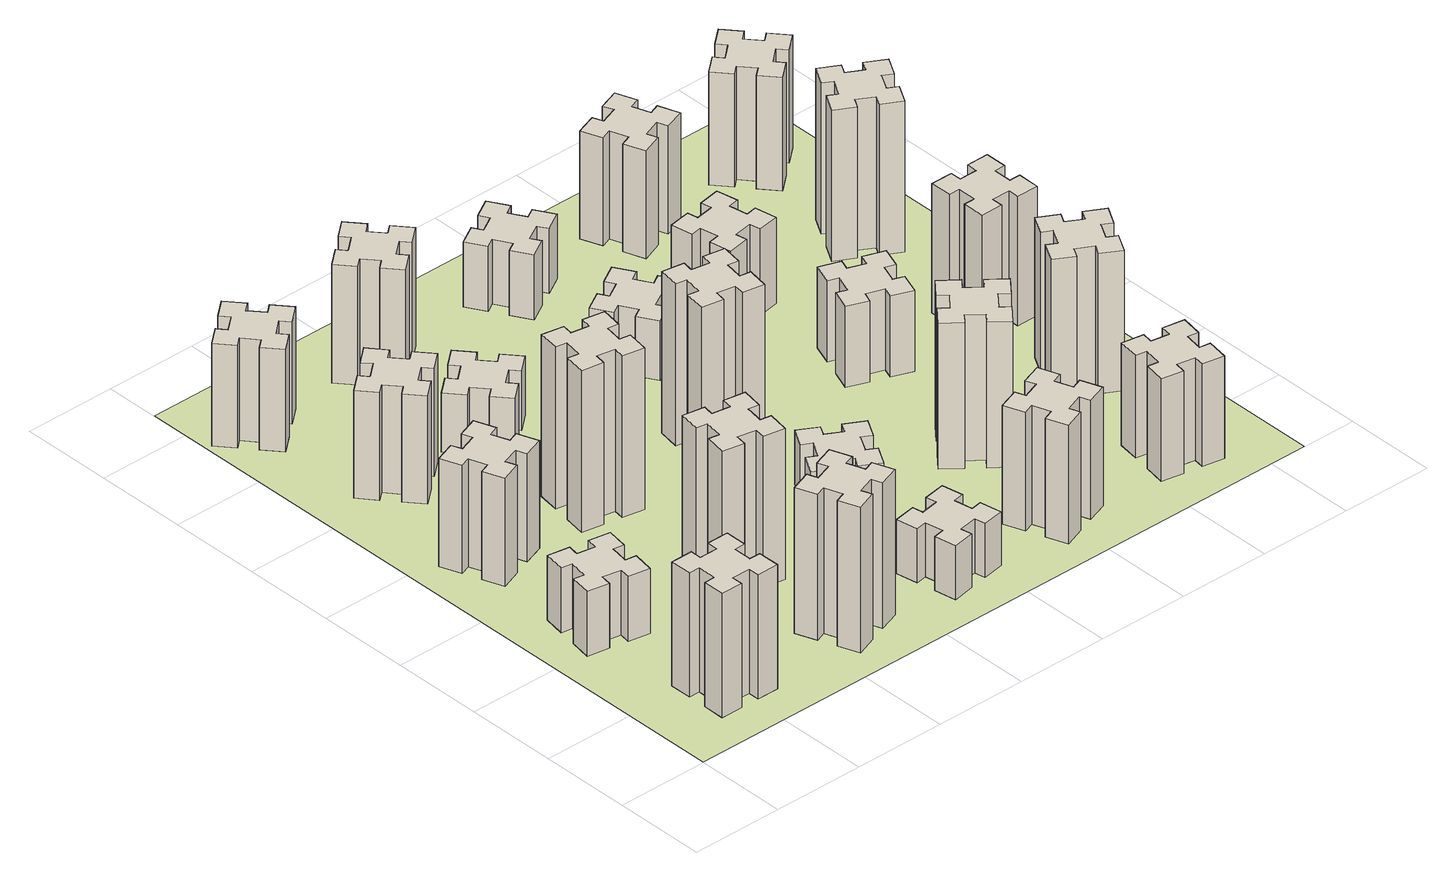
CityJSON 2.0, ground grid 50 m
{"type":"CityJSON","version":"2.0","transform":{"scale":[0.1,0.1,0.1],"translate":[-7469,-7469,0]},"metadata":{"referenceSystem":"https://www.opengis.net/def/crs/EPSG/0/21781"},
"CityObjects":{
"building1":{"type":"Building","attributes":{"class":"1000","function":"1000","usage":"1000","yearOfConstruction":2016,"roofType":"1000","measuredHeight":69,"storeysAboveGround":30,"storeysBelowGround":0},"geometry":[{"type":"Solid","lod":"1","boundaries":[[[[0,1,2,3,4,5,6,7,8,9,10,11,12,13,14,15,16,17,18,19]],[[17,16,20,21]],[[16,15,22,20]],[[15,14,23,22]],[[14,13,24,23]],[[13,12,25,24]],[[12,11,26,25]],[[11,10,27,26]],[[10,9,28,27]],[[9,8,29,28]],[[8,7,30,29]],[[7,6,31,30]],[[6,5,32,31]],[[5,4,33,32]],[[4,3,34,33]],[[3,2,35,34]],[[2,1,36,35]],[[1,0,37,36]],[[0,19,38,37]],[[19,18,39,38]],[[18,17,21,39]],[[24,25,26,27,28,29,30,31,32,33,34,35,36,37,38,39,21,20,22,23]]]]}]},
"building2":{"type":"Building","attributes":{"class":"1000","function":"1000","usage":"1000","yearOfConstruction":2016,"roofType":"1000","measuredHeight":36,"storeysAboveGround":30,"storeysBelowGround":0},"geometry":[{"type":"Solid","lod":"1","boundaries":[[[[40,41,42,43,44,45,46,47,48,49,50,51,52,53,54,55,56,57,58,59]],[[57,56,60,61]],[[56,55,62,60]],[[55,54,63,62]],[[54,53,64,63]],[[53,52,65,64]],[[52,51,66,65]],[[51,50,67,66]],[[50,49,68,67]],[[49,48,69,68]],[[48,47,70,69]],[[47,46,71,70]],[[46,45,72,71]],[[45,44,73,72]],[[44,43,74,73]],[[43,42,75,74]],[[42,41,76,75]],[[41,40,77,76]],[[40,59,78,77]],[[59,58,79,78]],[[58,57,61,79]],[[64,65,66,67,68,69,70,71,72,73,74,75,76,77,78,79,61,60,62,63]]]]}]},
"building3":{"type":"Building","attributes":{"class":"1000","function":"1000","usage":"1000","yearOfConstruction":2016,"roofType":"1000","measuredHeight":60,"storeysAboveGround":30,"storeysBelowGround":0},"geometry":[{"type":"Solid","lod":"1","boundaries":[[[[80,81,82,83,84,85,86,87,88,89,90,91,92,93,94,95,96,97,98,99]],[[97,96,100,101]],[[96,95,102,100]],[[95,94,103,102]],[[94,93,104,103]],[[93,92,105,104]],[[92,91,106,105]],[[91,90,107,106]],[[90,89,108,107]],[[89,88,109,108]],[[88,87,110,109]],[[87,86,111,110]],[[86,85,112,111]],[[85,84,113,112]],[[84,83,114,113]],[[83,82,115,114]],[[82,81,116,115]],[[81,80,117,116]],[[80,99,118,117]],[[99,98,119,118]],[[98,97,101,119]],[[104,105,106,107,108,109,110,111,112,113,114,115,116,117,118,119,101,100,102,103]]]]}]},
"building4":{"type":"Building","attributes":{"class":"1000","function":"1000","usage":"1000","yearOfConstruction":2016,"roofType":"1000","measuredHeight":60,"storeysAboveGround":30,"storeysBelowGround":0},"geometry":[{"type":"Solid","lod":"1","boundaries":[[[[120,121,122,123,124,125,126,127,128,129,130,131,132,133,134,135,136,137,138,139]],[[137,136,140,141]],[[136,135,142,140]],[[135,134,143,142]],[[134,133,144,143]],[[133,132,145,144]],[[132,131,146,145]],[[131,130,147,146]],[[130,129,148,147]],[[129,128,149,148]],[[128,127,150,149]],[[127,126,151,150]],[[126,125,152,151]],[[125,124,153,152]],[[124,123,154,153]],[[123,122,155,154]],[[122,121,156,155]],[[121,120,157,156]],[[120,139,158,157]],[[139,138,159,158]],[[138,137,141,159]],[[144,145,146,147,148,149,150,151,152,153,154,155,156,157,158,159,141,140,142,143]]]]}]},
"building5":{"type":"Building","attributes":{"class":"1000","function":"1000","usage":"1000","yearOfConstruction":2016,"roofType":"1000","measuredHeight":57,"storeysAboveGround":30,"storeysBelowGround":0},"geometry":[{"type":"Solid","lod":"1","boundaries":[[[[160,161,162,163,164,165,166,167,168,169,170,171,172,173,174,175,176,177,178,179]],[[177,176,180,181]],[[176,175,182,180]],[[175,174,183,182]],[[174,173,184,183]],[[173,172,185,184]],[[172,171,186,185]],[[171,170,187,186]],[[170,169,188,187]],[[169,168,189,188]],[[168,167,190,189]],[[167,166,191,190]],[[166,165,192,191]],[[165,164,193,192]],[[164,163,194,193]],[[163,162,195,194]],[[162,161,196,195]],[[161,160,197,196]],[[160,179,198,197]],[[179,178,199,198]],[[178,177,181,199]],[[184,185,186,187,188,189,190,191,192,193,194,195,196,197,198,199,181,180,182,183]]]]}]},
"building6":{"type":"Building","attributes":{"class":"1000","function":"1000","usage":"1000","yearOfConstruction":2016,"roofType":"1000","measuredHeight":81,"storeysAboveGround":30,"storeysBelowGround":0},"geometry":[{"type":"Solid","lod":"1","boundaries":[[[[200,201,202,203,204,205,206,207,208,209,210,211,212,213,214,215,216,217,218,219]],[[217,216,220,221]],[[216,215,222,220]],[[215,214,223,222]],[[214,213,224,223]],[[213,212,225,224]],[[212,211,226,225]],[[211,210,227,226]],[[210,209,228,227]],[[209,208,229,228]],[[208,207,230,229]],[[207,206,231,230]],[[206,205,232,231]],[[205,204,233,232]],[[204,203,234,233]],[[203,202,235,234]],[[202,201,236,235]],[[201,200,237,236]],[[200,219,238,237]],[[219,218,239,238]],[[218,217,221,239]],[[224,225,226,227,228,229,230,231,232,233,234,235,236,237,238,239,221,220,222,223]]]]}]},
"building7":{"type":"Building","attributes":{"class":"1000","function":"1000","usage":"1000","yearOfConstruction":2016,"roofType":"1000","measuredHeight":84,"storeysAboveGround":30,"storeysBelowGround":0},"geometry":[{"type":"Solid","lod":"1","boundaries":[[[[240,241,242,243,244,245,246,247,248,249,250,251,252,253,254,255,256,257,258,259]],[[257,256,260,261]],[[256,255,262,260]],[[255,254,263,262]],[[254,253,264,263]],[[253,252,265,264]],[[252,251,266,265]],[[251,250,267,266]],[[250,249,268,267]],[[249,248,269,268]],[[248,247,270,269]],[[247,246,271,270]],[[246,245,272,271]],[[245,244,273,272]],[[244,243,274,273]],[[243,242,275,274]],[[242,241,276,275]],[[241,240,277,276]],[[240,259,278,277]],[[259,258,279,278]],[[258,257,261,279]],[[264,265,266,267,268,269,270,271,272,273,274,275,276,277,278,279,261,260,262,263]]]]}]},
"building8":{"type":"Building","attributes":{"class":"1000","function":"1000","usage":"1000","yearOfConstruction":2016,"roofType":"1000","measuredHeight":90,"storeysAboveGround":30,"storeysBelowGround":0},"geometry":[{"type":"Solid","lod":"1","boundaries":[[[[280,281,282,283,284,285,286,287,288,289,290,291,292,293,294,295,296,297,298,299]],[[297,296,300,301]],[[296,295,302,300]],[[295,294,303,302]],[[294,293,304,303]],[[293,292,305,304]],[[292,291,306,305]],[[291,290,307,306]],[[290,289,308,307]],[[289,288,309,308]],[[288,287,310,309]],[[287,286,311,310]],[[286,285,312,311]],[[285,284,313,312]],[[284,283,314,313]],[[283,282,315,314]],[[282,281,316,315]],[[281,280,317,316]],[[280,299,318,317]],[[299,298,319,318]],[[298,297,301,319]],[[304,305,306,307,308,309,310,311,312,313,314,315,316,317,318,319,301,300,302,303]]]]}]},
"building9":{"type":"Building","attributes":{"class":"1000","function":"1000","usage":"1000","yearOfConstruction":2016,"roofType":"1000","measuredHeight":33,"storeysAboveGround":30,"storeysBelowGround":0},"geometry":[{"type":"Solid","lod":"1","boundaries":[[[[320,321,322,323,324,325,326,327,328,329,330,331,332,333,334,335,336,337,338,339]],[[337,336,340,341]],[[336,335,342,340]],[[335,334,343,342]],[[334,333,344,343]],[[333,332,345,344]],[[332,331,346,345]],[[331,330,347,346]],[[330,329,348,347]],[[329,328,349,348]],[[328,327,350,349]],[[327,326,351,350]],[[326,325,352,351]],[[325,324,353,352]],[[324,323,354,353]],[[323,322,355,354]],[[322,321,356,355]],[[321,320,357,356]],[[320,339,358,357]],[[339,338,359,358]],[[338,337,341,359]],[[344,345,346,347,348,349,350,351,352,353,354,355,356,357,358,359,341,340,342,343]]]]}]},
"building10":{"type":"Building","attributes":{"class":"1000","function":"1000","usage":"1000","yearOfConstruction":2016,"roofType":"1000","measuredHeight":30,"storeysAboveGround":30,"storeysBelowGround":0},"geometry":[{"type":"Solid","lod":"1","boundaries":[[[[360,361,362,363,364,365,366,367,368,369,370,371,372,373,374,375,376,377,378,379]],[[377,376,380,381]],[[376,375,382,380]],[[375,374,383,382]],[[374,373,384,383]],[[373,372,385,384]],[[372,371,386,385]],[[371,370,387,386]],[[370,369,388,387]],[[369,368,389,388]],[[368,367,390,389]],[[367,366,391,390]],[[366,365,392,391]],[[365,364,393,392]],[[364,363,394,393]],[[363,362,395,394]],[[362,361,396,395]],[[361,360,397,396]],[[360,379,398,397]],[[379,378,399,398]],[[378,377,381,399]],[[384,385,386,387,388,389,390,391,392,393,394,395,396,397,398,399,381,380,382,383]]]]}]},
"building11":{"type":"Building","attributes":{"class":"1000","function":"1000","usage":"1000","yearOfConstruction":2016,"roofType":"1000","measuredHeight":66,"storeysAboveGround":30,"storeysBelowGround":0},"geometry":[{"type":"Solid","lod":"1","boundaries":[[[[400,401,402,403,404,405,406,407,408,409,410,411,412,413,414,415,416,417,418,419]],[[417,416,420,421]],[[416,415,422,420]],[[415,414,423,422]],[[414,413,424,423]],[[413,412,425,424]],[[412,411,426,425]],[[411,410,427,426]],[[410,409,428,427]],[[409,408,429,428]],[[408,407,430,429]],[[407,406,431,430]],[[406,405,432,431]],[[405,404,433,432]],[[404,403,434,433]],[[403,402,435,434]],[[402,401,436,435]],[[401,400,437,436]],[[400,419,438,437]],[[419,418,439,438]],[[418,417,421,439]],[[424,425,426,427,428,429,430,431,432,433,434,435,436,437,438,439,421,420,422,423]]]]}]},
"building12":{"type":"Building","attributes":{"class":"1000","function":"1000","usage":"1000","yearOfConstruction":2016,"roofType":"1000","measuredHeight":30,"storeysAboveGround":30,"storeysBelowGround":0},"geometry":[{"type":"Solid","lod":"1","boundaries":[[[[440,441,442,443,444,445,446,447,448,449,450,451,452,453,454,455,456,457,458,459]],[[457,456,460,461]],[[456,455,462,460]],[[455,454,463,462]],[[454,453,464,463]],[[453,452,465,464]],[[452,451,466,465]],[[451,450,467,466]],[[450,449,468,467]],[[449,448,469,468]],[[448,447,470,469]],[[447,446,471,470]],[[446,445,472,471]],[[445,444,473,472]],[[444,443,474,473]],[[443,442,475,474]],[[442,441,476,475]],[[441,440,477,476]],[[440,459,478,477]],[[459,458,479,478]],[[458,457,461,479]],[[464,465,466,467,468,469,470,471,472,473,474,475,476,477,478,479,461,460,462,463]]]]}]},
"building13":{"type":"Building","attributes":{"class":"1000","function":"1000","usage":"1000","yearOfConstruction":2016,"roofType":"1000","measuredHeight":90,"storeysAboveGround":30,"storeysBelowGround":0},"geometry":[{"type":"Solid","lod":"1","boundaries":[[[[480,481,482,483,484,485,486,487,488,489,490,491,492,493,494,495,496,497,498,499]],[[497,496,500,501]],[[496,495,502,500]],[[495,494,503,502]],[[494,493,504,503]],[[493,492,505,504]],[[492,491,506,505]],[[491,490,507,506]],[[490,489,508,507]],[[489,488,509,508]],[[488,487,510,509]],[[487,486,511,510]],[[486,485,512,511]],[[485,484,513,512]],[[484,483,514,513]],[[483,482,515,514]],[[482,481,516,515]],[[481,480,517,516]],[[480,499,518,517]],[[499,498,519,518]],[[498,497,501,519]],[[504,505,506,507,508,509,510,511,512,513,514,515,516,517,518,519,501,500,502,503]]]]}]},
"building14":{"type":"Building","attributes":{"class":"1000","function":"1000","usage":"1000","yearOfConstruction":2016,"roofType":"1000","measuredHeight":66,"storeysAboveGround":30,"storeysBelowGround":0},"geometry":[{"type":"Solid","lod":"1","boundaries":[[[[520,521,522,523,524,525,526,527,528,529,530,531,532,533,534,535,536,537,538,539]],[[537,536,540,541]],[[536,535,542,540]],[[535,534,543,542]],[[534,533,544,543]],[[533,532,545,544]],[[532,531,546,545]],[[531,530,547,546]],[[530,529,548,547]],[[529,528,549,548]],[[528,527,550,549]],[[527,526,551,550]],[[526,525,552,551]],[[525,524,553,552]],[[524,523,554,553]],[[523,522,555,554]],[[522,521,556,555]],[[521,520,557,556]],[[520,539,558,557]],[[539,538,559,558]],[[538,537,541,559]],[[544,545,546,547,548,549,550,551,552,553,554,555,556,557,558,559,541,540,542,543]]]]}]},
"building15":{"type":"Building","attributes":{"class":"1000","function":"1000","usage":"1000","yearOfConstruction":2016,"roofType":"1000","measuredHeight":33,"storeysAboveGround":30,"storeysBelowGround":0},"geometry":[{"type":"Solid","lod":"1","boundaries":[[[[560,561,562,563,564,565,566,567,568,569,570,571,572,573,574,575,576,577,578,579]],[[577,576,580,581]],[[576,575,582,580]],[[575,574,583,582]],[[574,573,584,583]],[[573,572,585,584]],[[572,571,586,585]],[[571,570,587,586]],[[570,569,588,587]],[[569,568,589,588]],[[568,567,590,589]],[[567,566,591,590]],[[566,565,592,591]],[[565,564,593,592]],[[564,563,594,593]],[[563,562,595,594]],[[562,561,596,595]],[[561,560,597,596]],[[560,579,598,597]],[[579,578,599,598]],[[578,577,581,599]],[[584,585,586,587,588,589,590,591,592,593,594,595,596,597,598,599,581,580,582,583]]]]}]},
"building16":{"type":"Building","attributes":{"class":"1000","function":"1000","usage":"1000","yearOfConstruction":2016,"roofType":"1000","measuredHeight":36,"storeysAboveGround":30,"storeysBelowGround":0},"geometry":[{"type":"Solid","lod":"1","boundaries":[[[[600,601,602,603,604,605,606,607,608,609,610,611,612,613,614,615,616,617,618,619]],[[617,616,620,621]],[[616,615,622,620]],[[615,614,623,622]],[[614,613,624,623]],[[613,612,625,624]],[[612,611,626,625]],[[611,610,627,626]],[[610,609,628,627]],[[609,608,629,628]],[[608,607,630,629]],[[607,606,631,630]],[[606,605,632,631]],[[605,604,633,632]],[[604,603,634,633]],[[603,602,635,634]],[[602,601,636,635]],[[601,600,637,636]],[[600,619,638,637]],[[619,618,639,638]],[[618,617,621,639]],[[624,625,626,627,628,629,630,631,632,633,634,635,636,637,638,639,621,620,622,623]]]]}]},
"building17":{"type":"Building","attributes":{"class":"1000","function":"1000","usage":"1000","yearOfConstruction":2016,"roofType":"1000","measuredHeight":81,"storeysAboveGround":30,"storeysBelowGround":0},"geometry":[{"type":"Solid","lod":"1","boundaries":[[[[640,641,642,643,644,645,646,647,648,649,650,651,652,653,654,655,656,657,658,659]],[[657,656,660,661]],[[656,655,662,660]],[[655,654,663,662]],[[654,653,664,663]],[[653,652,665,664]],[[652,651,666,665]],[[651,650,667,666]],[[650,649,668,667]],[[649,648,669,668]],[[648,647,670,669]],[[647,646,671,670]],[[646,645,672,671]],[[645,644,673,672]],[[644,643,674,673]],[[643,642,675,674]],[[642,641,676,675]],[[641,640,677,676]],[[640,659,678,677]],[[659,658,679,678]],[[658,657,661,679]],[[664,665,666,667,668,669,670,671,672,673,674,675,676,677,678,679,661,660,662,663]]]]}]},
"building18":{"type":"Building","attributes":{"class":"1000","function":"1000","usage":"1000","yearOfConstruction":2016,"roofType":"1000","measuredHeight":45,"storeysAboveGround":30,"storeysBelowGround":0},"geometry":[{"type":"Solid","lod":"1","boundaries":[[[[680,681,682,683,684,685,686,687,688,689,690,691,692,693,694,695,696,697,698,699]],[[697,696,700,701]],[[696,695,702,700]],[[695,694,703,702]],[[694,693,704,703]],[[693,692,705,704]],[[692,691,706,705]],[[691,690,707,706]],[[690,689,708,707]],[[689,688,709,708]],[[688,687,710,709]],[[687,686,711,710]],[[686,685,712,711]],[[685,684,713,712]],[[684,683,714,713]],[[683,682,715,714]],[[682,681,716,715]],[[681,680,717,716]],[[680,699,718,717]],[[699,698,719,718]],[[698,697,701,719]],[[704,705,706,707,708,709,710,711,712,713,714,715,716,717,718,719,701,700,702,703]]]]}]},
"building19":{"type":"Building","attributes":{"class":"1000","function":"1000","usage":"1000","yearOfConstruction":2016,"roofType":"1000","measuredHeight":48,"storeysAboveGround":30,"storeysBelowGround":0},"geometry":[{"type":"Solid","lod":"1","boundaries":[[[[720,721,722,723,724,725,726,727,728,729,730,731,732,733,734,735,736,737,738,739]],[[737,736,740,741]],[[736,735,742,740]],[[735,734,743,742]],[[734,733,744,743]],[[733,732,745,744]],[[732,731,746,745]],[[731,730,747,746]],[[730,729,748,747]],[[729,728,749,748]],[[728,727,750,749]],[[727,726,751,750]],[[726,725,752,751]],[[725,724,753,752]],[[724,723,754,753]],[[723,722,755,754]],[[722,721,756,755]],[[721,720,757,756]],[[720,739,758,757]],[[739,738,759,758]],[[738,737,741,759]],[[744,745,746,747,748,749,750,751,752,753,754,755,756,757,758,759,741,740,742,743]]]]}]},
"building20":{"type":"Building","attributes":{"class":"1000","function":"1000","usage":"1000","yearOfConstruction":2016,"roofType":"1000","measuredHeight":57,"storeysAboveGround":30,"storeysBelowGround":0},"geometry":[{"type":"Solid","lod":"1","boundaries":[[[[760,761,762,763,764,765,766,767,768,769,770,771,772,773,774,775,776,777,778,779]],[[777,776,780,781]],[[776,775,782,780]],[[775,774,783,782]],[[774,773,784,783]],[[773,772,785,784]],[[772,771,786,785]],[[771,770,787,786]],[[770,769,788,787]],[[769,768,789,788]],[[768,767,790,789]],[[767,766,791,790]],[[766,765,792,791]],[[765,764,793,792]],[[764,763,794,793]],[[763,762,795,794]],[[762,761,796,795]],[[761,760,797,796]],[[760,779,798,797]],[[779,778,799,798]],[[778,777,781,799]],[[784,785,786,787,788,789,790,791,792,793,794,795,796,797,798,799,781,780,782,783]]]]}]},
"building21":{"type":"Building","attributes":{"class":"1000","function":"1000","usage":"1000","yearOfConstruction":2016,"roofType":"1000","measuredHeight":60,"storeysAboveGround":30,"storeysBelowGround":0},"geometry":[{"type":"Solid","lod":"1","boundaries":[[[[800,801,802,803,804,805,806,807,808,809,810,811,812,813,814,815,816,817,818,819]],[[817,816,820,821]],[[816,815,822,820]],[[815,814,823,822]],[[814,813,824,823]],[[813,812,825,824]],[[812,811,826,825]],[[811,810,827,826]],[[810,809,828,827]],[[809,808,829,828]],[[808,807,830,829]],[[807,806,831,830]],[[806,805,832,831]],[[805,804,833,832]],[[804,803,834,833]],[[803,802,835,834]],[[802,801,836,835]],[[801,800,837,836]],[[800,819,838,837]],[[819,818,839,838]],[[818,817,821,839]],[[824,825,826,827,828,829,830,831,832,833,834,835,836,837,838,839,821,820,822,823]]]]}]},
"building22":{"type":"Building","attributes":{"class":"1000","function":"1000","usage":"1000","yearOfConstruction":2016,"roofType":"1000","measuredHeight":78,"storeysAboveGround":30,"storeysBelowGround":0},"geometry":[{"type":"Solid","lod":"1","boundaries":[[[[840,841,842,843,844,845,846,847,848,849,850,851,852,853,854,855,856,857,858,859]],[[857,856,860,861]],[[856,855,862,860]],[[855,854,863,862]],[[854,853,864,863]],[[853,852,865,864]],[[852,851,866,865]],[[851,850,867,866]],[[850,849,868,867]],[[849,848,869,868]],[[848,847,870,869]],[[847,846,871,870]],[[846,845,872,871]],[[845,844,873,872]],[[844,843,874,873]],[[843,842,875,874]],[[842,841,876,875]],[[841,840,877,876]],[[840,859,878,877]],[[859,858,879,878]],[[858,857,861,879]],[[864,865,866,867,868,869,870,871,872,873,874,875,876,877,878,879,861,860,862,863]]]]}]},
"building23":{"type":"Building","attributes":{"class":"1000","function":"1000","usage":"1000","yearOfConstruction":2016,"roofType":"1000","measuredHeight":72,"storeysAboveGround":30,"storeysBelowGround":0},"geometry":[{"type":"Solid","lod":"1","boundaries":[[[[880,881,882,883,884,885,886,887,888,889,890,891,892,893,894,895,896,897,898,899]],[[897,896,900,901]],[[896,895,902,900]],[[895,894,903,902]],[[894,893,904,903]],[[893,892,905,904]],[[892,891,906,905]],[[891,890,907,906]],[[890,889,908,907]],[[889,888,909,908]],[[888,887,910,909]],[[887,886,911,910]],[[886,885,912,911]],[[885,884,913,912]],[[884,883,914,913]],[[883,882,915,914]],[[882,881,916,915]],[[881,880,917,916]],[[880,899,918,917]],[[899,898,919,918]],[[898,897,901,919]],[[904,905,906,907,908,909,910,911,912,913,914,915,916,917,918,919,901,900,902,903]]]]}]},
"building24":{"type":"Building","attributes":{"class":"1000","function":"1000","usage":"1000","yearOfConstruction":2016,"roofType":"1000","measuredHeight":84,"storeysAboveGround":30,"storeysBelowGround":0},"geometry":[{"type":"Solid","lod":"1","boundaries":[[[[920,921,922,923,924,925,926,927,928,929,930,931,932,933,934,935,936,937,938,939]],[[937,936,940,941]],[[936,935,942,940]],[[935,934,943,942]],[[934,933,944,943]],[[933,932,945,944]],[[932,931,946,945]],[[931,930,947,946]],[[930,929,948,947]],[[929,928,949,948]],[[928,927,950,949]],[[927,926,951,950]],[[926,925,952,951]],[[925,924,953,952]],[[924,923,954,953]],[[923,922,955,954]],[[922,921,956,955]],[[921,920,957,956]],[[920,939,958,957]],[[939,938,959,958]],[[938,937,941,959]],[[944,945,946,947,948,949,950,951,952,953,954,955,956,957,958,959,941,940,942,943]]]]}]},
"building25":{"type":"Building","attributes":{"class":"1000","function":"1000","usage":"1000","yearOfConstruction":2016,"roofType":"1000","measuredHeight":63,"storeysAboveGround":30,"storeysBelowGround":0},"geometry":[{"type":"Solid","lod":"1","boundaries":[[[[960,961,962,963,964,965,966,967,968,969,970,971,972,973,974,975,976,977,978,979]],[[977,976,980,981]],[[976,975,982,980]],[[975,974,983,982]],[[974,973,984,983]],[[973,972,985,984]],[[972,971,986,985]],[[971,970,987,986]],[[970,969,988,987]],[[969,968,989,988]],[[968,967,990,989]],[[967,966,991,990]],[[966,965,992,991]],[[965,964,993,992]],[[964,963,994,993]],[[963,962,995,994]],[[962,961,996,995]],[[961,960,997,996]],[[960,979,998,997]],[[979,978,999,998]],[[978,977,981,999]],[[984,985,986,987,988,989,990,991,992,993,994,995,996,997,998,999,981,980,982,983]]]]}]},
"landuse1":{"type":"LandUse","attributes":{"name":"plot1","function":"1010"},"geometry":[{"type":"MultiSurface","lod":"1","boundaries":[[[1000,1001,1002,1003]]]}]}
},
"vertices":[
[425,265,0],[525,265,0],[525,205,0],[645,205,0],[645,325,0],[585,325,0],[585,425,0],[645,425,0],[645,545,0],[525,545,0],[525,485,0],[425,485,0],[425,545,0],[305,545,0],[305,425,0],[365,425,0],[365,325,0],[305,325,0],[305,205,0],[425,205,0],[365,325,690],[305,325,690],[365,425,690],[305,425,690],[305,545,690],[425,545,690],[425,485,690],[525,485,690],[525,545,690],[645,545,690],[645,425,690],[585,425,690],[585,325,690],[645,325,690],[645,205,690],[525,205,690],[525,265,690],[425,265,690],[425,205,690],[305,205,690],
[307,1016,0],[405,998,0],[395,939,0],[513,918,0],[534,1037,0],[475,1047,0],[492,1145,0],[551,1135,0],[572,1253,0],[454,1274,0],[444,1215,0],[345,1232,0],[356,1291,0],[237,1312,0],[217,1194,0],[276,1184,0],[258,1085,0],[199,1096,0],[178,977,0],[297,957,0],[258,1085,360],[199,1096,360],[276,1184,360],[217,1194,360],[237,1312,360],[356,1291,360],[345,1232,360],[444,1215,360],[454,1274,360],[572,1253,360],[551,1135,360],[492,1145,360],[475,1047,360],[534,1037,360],[513,918,360],[395,939,360],[405,998,360],[307,1016,360],[297,957,360],[178,977,360],
[385,1976,0],[291,1942,0],[270,1998,0],[157,1957,0],[199,1844,0],[255,1865,0],[289,1771,0],[233,1750,0],[274,1637,0],[387,1679,0],[366,1735,0],[460,1769,0],[480,1713,0],[593,1754,0],[552,1867,0],[496,1846,0],[462,1940,0],[518,1960,0],[477,2073,0],[364,2032,0],[462,1940,600],[518,1960,600],[496,1846,600],[552,1867,600],[593,1754,600],[480,1713,600],[460,1769,600],[366,1735,600],[387,1679,600],[274,1637,600],[233,1750,600],[289,1771,600],[255,1865,600],[199,1844,600],[157,1957,600],[270,1998,600],[291,1942,600],[385,1976,600],[364,2032,600],[477,2073,600],
[443,2712,0],[366,2647,0],[328,2693,0],[236,2616,0],[313,2524,0],[359,2563,0],[423,2486,0],[377,2448,0],[454,2356,0],[546,2433,0],[508,2479,0],[584,2543,0],[623,2497,0],[715,2574,0],[638,2666,0],[592,2628,0],[527,2704,0],[573,2743,0],[496,2835,0],[404,2758,0],[527,2704,600],[573,2743,600],[592,2628,600],[638,2666,600],[715,2574,600],[623,2497,600],[584,2543,600],[508,2479,600],[546,2433,600],[454,2356,600],[377,2448,600],[423,2486,600],[359,2563,600],[313,2524,600],[236,2616,600],[328,2693,600],[366,2647,600],[443,2712,600],[404,2758,600],[496,2835,600],
[243,3452,0],[166,3387,0],[128,3433,0],[36,3356,0],[113,3264,0],[159,3303,0],[223,3226,0],[177,3188,0],[254,3096,0],[346,3173,0],[308,3219,0],[384,3283,0],[423,3237,0],[515,3314,0],[438,3406,0],[392,3368,0],[327,3444,0],[373,3483,0],[296,3575,0],[204,3498,0],[327,3444,570],[373,3483,570],[392,3368,570],[438,3406,570],[515,3314,570],[423,3237,570],[384,3283,570],[308,3219,570],[346,3173,570],[254,3096,570],[177,3188,570],[223,3226,570],[159,3303,570],[113,3264,570],[36,3356,570],[128,3433,570],[166,3387,570],[243,3452,570],[204,3498,570],[296,3575,570],
[1206,255,0],[1300,289,0],[1320,233,0],[1433,274,0],[1392,387,0],[1336,366,0],[1302,460,0],[1358,480,0],[1317,593,0],[1204,552,0],[1225,496,0],[1131,462,0],[1110,518,0],[997,477,0],[1039,364,0],[1095,385,0],[1129,291,0],[1073,270,0],[1114,157,0],[1227,199,0],[1129,291,810],[1073,270,810],[1095,385,810],[1039,364,810],[997,477,810],[1110,518,810],[1131,462,810],[1225,496,810],[1204,552,810],[1317,593,810],[1358,480,810],[1302,460,810],[1336,366,810],[1392,387,810],[1433,274,810],[1320,233,810],[1300,289,810],[1206,255,810],[1227,199,810],[1114,157,810],
[1016,1084,0],[998,985,0],[939,996,0],[918,877,0],[1037,857,0],[1047,916,0],[1145,898,0],[1135,839,0],[1253,818,0],[1274,937,0],[1215,947,0],[1232,1045,0],[1291,1035,0],[1312,1153,0],[1194,1174,0],[1184,1115,0],[1085,1132,0],[1096,1191,0],[977,1212,0],[957,1094,0],[1085,1132,840],[1096,1191,840],[1184,1115,840],[1194,1174,840],[1312,1153,840],[1291,1035,840],[1232,1045,840],[1215,947,840],[1274,937,840],[1253,818,840],[1135,839,840],[1145,898,840],[1047,916,840],[1037,857,840],[918,877,840],[939,996,840],[998,985,840],[1016,1084,840],[957,1094,840],[977,1212,840],
[1084,1955,0],[985,1972,0],[996,2031,0],[877,2052,0],[857,1934,0],[916,1924,0],[898,1825,0],[839,1836,0],[818,1717,0],[937,1697,0],[947,1756,0],[1045,1738,0],[1035,1679,0],[1153,1658,0],[1174,1777,0],[1115,1787,0],[1132,1885,0],[1191,1875,0],[1212,1993,0],[1094,2014,0],[1132,1885,900],[1191,1875,900],[1115,1787,900],[1174,1777,900],[1153,1658,900],[1035,1679,900],[1045,1738,900],[947,1756,900],[937,1697,900],[818,1717,900],[839,1836,900],[898,1825,900],[916,1924,900],[857,1934,900],[877,2052,900],[996,2031,900],[985,1972,900],[1084,1955,900],[1094,2014,900],[1212,1993,900],
[1048,2479,0],[1124,2543,0],[1163,2497,0],[1255,2574,0],[1178,2666,0],[1132,2628,0],[1067,2704,0],[1113,2743,0],[1036,2835,0],[944,2758,0],[983,2712,0],[906,2647,0],[868,2693,0],[776,2616,0],[853,2524,0],[899,2563,0],[963,2486,0],[917,2448,0],[994,2356,0],[1086,2433,0],[963,2486,330],[917,2448,330],[899,2563,330],[853,2524,330],[776,2616,330],[868,2693,330],[906,2647,330],[983,2712,330],[944,2758,330],[1036,2835,330],[1113,2743,330],[1067,2704,330],[1132,2628,330],[1178,2666,330],[1255,2574,330],[1163,2497,330],[1124,2543,330],[1048,2479,330],[1086,2433,330],[994,2356,330],
[1825,258,0],[1924,276,0],[1934,217,0],[2052,237,0],[2031,356,0],[1972,345,0],[1955,444,0],[2014,454,0],[1993,572,0],[1875,551,0],[1885,492,0],[1787,475,0],[1777,534,0],[1658,513,0],[1679,395,0],[1738,405,0],[1756,307,0],[1697,297,0],[1717,178,0],[1836,199,0],[1756,307,300],[1697,297,300],[1738,405,300],[1679,395,300],[1658,513,300],[1777,534,300],[1787,475,300],[1885,492,300],[1875,551,300],[1993,572,300],[2014,454,300],[1955,444,300],[1972,345,300],[2031,356,300],[2052,237,300],[1934,217,300],[1924,276,300],[1825,258,300],[1836,199,300],[1717,178,300],
[983,3452,0],[906,3387,0],[868,3433,0],[776,3356,0],[853,3264,0],[899,3303,0],[963,3226,0],[917,3188,0],[994,3096,0],[1086,3173,0],[1048,3219,0],[1124,3283,0],[1163,3237,0],[1255,3314,0],[1178,3406,0],[1132,3368,0],[1067,3444,0],[1113,3483,0],[1036,3575,0],[944,3498,0],[1067,3444,660],[1113,3483,660],[1132,3368,660],[1178,3406,660],[1255,3314,660],[1163,3237,660],[1124,3283,660],[1048,3219,660],[1086,3173,660],[994,3096,660],[917,3188,660],[963,3226,660],[899,3303,660],[853,3264,660],[776,3356,660],[868,3433,660],[906,3387,660],[983,3452,660],[944,3498,660],[1036,3575,660],
[1954,1186,0],[1867,1236,0],[1897,1288,0],[1793,1348,0],[1733,1244,0],[1785,1214,0],[1735,1127,0],[1683,1157,0],[1623,1053,0],[1727,993,0],[1757,1045,0],[1844,995,0],[1814,943,0],[1918,883,0],[1978,987,0],[1926,1017,0],[1976,1104,0],[2028,1074,0],[2088,1178,0],[1984,1238,0],[1976,1104,300],[2028,1074,300],[1926,1017,300],[1978,987,300],[1918,883,300],[1814,943,300],[1844,995,300],[1757,1045,300],[1727,993,300],[1623,1053,300],[1683,1157,300],[1735,1127,300],[1785,1214,300],[1733,1244,300],[1793,1348,300],[1897,1288,300],[1867,1236,300],[1954,1186,300],[1984,1238,300],[2088,1178,300],
[1687,1756,0],[1785,1738,0],[1775,1679,0],[1893,1658,0],[1914,1777,0],[1855,1787,0],[1872,1885,0],[1931,1875,0],[1952,1993,0],[1834,2014,0],[1824,1955,0],[1725,1972,0],[1736,2031,0],[1617,2052,0],[1597,1934,0],[1656,1924,0],[1638,1825,0],[1579,1836,0],[1558,1717,0],[1677,1697,0],[1638,1825,900],[1579,1836,900],[1656,1924,900],[1597,1934,900],[1617,2052,900],[1736,2031,900],[1725,1972,900],[1824,1955,900],[1834,2014,900],[1952,1993,900],[1931,1875,900],[1872,1885,900],[1855,1787,900],[1914,1777,900],[1893,1658,900],[1775,1679,900],[1785,1738,900],[1687,1756,900],[1677,1697,900],[1558,1717,900],
[2375,385,0],[2409,291,0],[2353,270,0],[2394,157,0],[2507,199,0],[2486,255,0],[2580,289,0],[2600,233,0],[2713,274,0],[2672,387,0],[2616,366,0],[2582,460,0],[2638,480,0],[2597,593,0],[2484,552,0],[2505,496,0],[2411,462,0],[2390,518,0],[2277,477,0],[2319,364,0],[2411,462,660],[2390,518,660],[2505,496,660],[2484,552,660],[2597,593,660],[2638,480,660],[2582,460,660],[2616,366,660],[2672,387,660],[2713,274,660],[2600,233,660],[2580,289,660],[2486,255,660],[2507,199,660],[2394,157,660],[2353,270,660],[2409,291,660],[2375,385,660],[2319,364,660],[2277,477,660],
[1944,2716,0],[1857,2666,0],[1827,2718,0],[1723,2658,0],[1783,2554,0],[1835,2584,0],[1885,2497,0],[1833,2467,0],[1893,2363,0],[1997,2423,0],[1967,2475,0],[2054,2525,0],[2084,2473,0],[2188,2533,0],[2128,2637,0],[2076,2607,0],[2026,2694,0],[2078,2724,0],[2018,2828,0],[1914,2768,0],[2026,2694,330],[2078,2724,330],[2076,2607,330],[2128,2637,330],[2188,2533,330],[2084,2473,330],[2054,2525,330],[1967,2475,330],[1997,2423,330],[1893,2363,330],[1833,2467,330],[1885,2497,330],[1835,2584,330],[1783,2554,330],[1723,2658,330],[1827,2718,330],[1857,2666,330],[1944,2716,330],[1914,2768,330],[2018,2828,330],
[1976,3347,0],[1926,3434,0],[1978,3464,0],[1918,3568,0],[1814,3508,0],[1844,3456,0],[1757,3406,0],[1727,3458,0],[1623,3398,0],[1683,3294,0],[1735,3324,0],[1785,3237,0],[1733,3207,0],[1793,3103,0],[1897,3163,0],[1867,3215,0],[1954,3265,0],[1984,3213,0],[2088,3273,0],[2028,3377,0],[1954,3265,360],[1984,3213,360],[1867,3215,360],[1897,3163,360],[1793,3103,360],[1733,3207,360],[1785,3237,360],[1735,3324,360],[1683,3294,360],[1623,3398,360],[1727,3458,360],[1757,3406,360],[1844,3456,360],[1814,3508,360],[1918,3568,360],[1978,3464,360],[1926,3434,360],[1976,3347,360],[2028,3377,360],[2088,3273,360],
[2647,906,0],[2712,983,0],[2758,944,0],[2835,1036,0],[2743,1113,0],[2704,1067,0],[2628,1132,0],[2666,1178,0],[2574,1255,0],[2497,1163,0],[2543,1124,0],[2479,1048,0],[2433,1086,0],[2356,994,0],[2448,917,0],[2486,963,0],[2563,899,0],[2524,853,0],[2616,776,0],[2693,868,0],[2563,899,810],[2524,853,810],[2486,963,810],[2448,917,810],[2356,994,810],[2433,1086,810],[2479,1048,810],[2543,1124,810],[2497,1163,810],[2574,1255,810],[2666,1178,810],[2628,1132,810],[2704,1067,810],[2743,1113,810],[2835,1036,810],[2758,944,810],[2712,983,810],[2647,906,810],[2693,868,810],[2616,776,810],
[2780,1942,0],[2686,1976,0],[2707,2032,0],[2594,2073,0],[2553,1960,0],[2609,1940,0],[2575,1846,0],[2519,1867,0],[2477,1754,0],[2590,1713,0],[2611,1769,0],[2705,1735,0],[2684,1679,0],[2797,1637,0],[2838,1750,0],[2782,1771,0],[2816,1865,0],[2872,1844,0],[2913,1957,0],[2800,1998,0],[2816,1865,450],[2872,1844,450],[2782,1771,450],[2838,1750,450],[2797,1637,450],[2684,1679,450],[2705,1735,450],[2611,1769,450],[2590,1713,450],[2477,1754,450],[2519,1867,450],[2575,1846,450],[2609,1940,450],[2553,1960,450],[2594,2073,450],[2707,2032,450],[2686,1976,450],[2780,1942,450],[2800,1998,450],[2913,1957,450],
[2465,2478,0],[2564,2496,0],[2574,2437,0],[2692,2457,0],[2671,2576,0],[2612,2565,0],[2595,2664,0],[2654,2674,0],[2633,2792,0],[2515,2771,0],[2525,2712,0],[2427,2695,0],[2417,2754,0],[2298,2733,0],[2319,2615,0],[2378,2625,0],[2396,2527,0],[2337,2517,0],[2357,2398,0],[2476,2419,0],[2396,2527,480],[2337,2517,480],[2378,2625,480],[2319,2615,480],[2298,2733,480],[2417,2754,480],[2427,2695,480],[2525,2712,480],[2515,2771,480],[2633,2792,480],[2654,2674,480],[2595,2664,480],[2612,2565,480],[2671,2576,480],[2692,2457,480],[2574,2437,480],[2564,2496,480],[2465,2478,480],[2476,2419,480],[2357,2398,480],
[3335,307,0],[3352,405,0],[3411,395,0],[3432,513,0],[3314,534,0],[3304,475,0],[3205,492,0],[3216,551,0],[3097,572,0],[3077,454,0],[3136,444,0],[3118,345,0],[3059,356,0],[3038,237,0],[3157,217,0],[3167,276,0],[3265,258,0],[3255,199,0],[3373,178,0],[3394,297,0],[3265,258,570],[3255,199,570],[3167,276,570],[3157,217,570],[3038,237,570],[3059,356,570],[3118,345,570],[3136,444,570],[3077,454,570],[3097,572,570],[3216,551,570],[3205,492,570],[3304,475,570],[3314,534,570],[3432,513,570],[3411,395,570],[3352,405,570],[3335,307,570],[3394,297,570],[3373,178,570],
[2586,3215,0],[2680,3249,0],[2700,3193,0],[2813,3234,0],[2772,3347,0],[2716,3326,0],[2682,3420,0],[2738,3440,0],[2697,3553,0],[2584,3512,0],[2605,3456,0],[2511,3422,0],[2490,3478,0],[2377,3437,0],[2419,3324,0],[2475,3345,0],[2509,3251,0],[2453,3230,0],[2494,3117,0],[2607,3159,0],[2509,3251,600],[2453,3230,600],[2475,3345,600],[2419,3324,600],[2377,3437,600],[2490,3478,600],[2511,3422,600],[2605,3456,600],[2584,3512,600],[2697,3553,600],[2738,3440,600],[2682,3420,600],[2716,3326,600],[2772,3347,600],[2813,3234,600],[2700,3193,600],[2680,3249,600],[2586,3215,600],[2607,3159,600],[2494,3117,600],
[3237,1045,0],[3324,995,0],[3294,943,0],[3398,883,0],[3458,987,0],[3406,1017,0],[3456,1104,0],[3508,1074,0],[3568,1178,0],[3464,1238,0],[3434,1186,0],[3347,1236,0],[3377,1288,0],[3273,1348,0],[3213,1244,0],[3265,1214,0],[3215,1127,0],[3163,1157,0],[3103,1053,0],[3207,993,0],[3215,1127,780],[3163,1157,780],[3265,1214,780],[3213,1244,780],[3273,1348,780],[3377,1288,780],[3347,1236,780],[3434,1186,780],[3464,1238,780],[3568,1178,780],[3508,1074,780],[3456,1104,780],[3406,1017,780],[3458,987,780],[3398,883,780],[3294,943,780],[3324,995,780],[3237,1045,780],[3207,993,780],[3103,1053,780],
[3285,1645,0],[3385,1645,0],[3385,1585,0],[3505,1585,0],[3505,1705,0],[3445,1705,0],[3445,1805,0],[3505,1805,0],[3505,1925,0],[3385,1925,0],[3385,1865,0],[3285,1865,0],[3285,1925,0],[3165,1925,0],[3165,1805,0],[3225,1805,0],[3225,1705,0],[3165,1705,0],[3165,1585,0],[3285,1585,0],[3225,1705,720],[3165,1705,720],[3225,1805,720],[3165,1805,720],[3165,1925,720],[3285,1925,720],[3285,1865,720],[3385,1865,720],[3385,1925,720],[3505,1925,720],[3505,1805,720],[3445,1805,720],[3445,1705,720],[3505,1705,720],[3505,1585,720],[3385,1585,720],[3385,1645,720],[3285,1645,720],[3285,1585,720],[3165,1585,720],
[3406,2497,0],[3456,2584,0],[3508,2554,0],[3568,2658,0],[3464,2718,0],[3434,2666,0],[3347,2716,0],[3377,2768,0],[3273,2828,0],[3213,2724,0],[3265,2694,0],[3215,2607,0],[3163,2637,0],[3103,2533,0],[3207,2473,0],[3237,2525,0],[3324,2475,0],[3294,2423,0],[3398,2363,0],[3458,2467,0],[3324,2475,840],[3294,2423,840],[3237,2525,840],[3207,2473,840],[3103,2533,840],[3163,2637,840],[3215,2607,840],[3265,2694,840],[3213,2724,840],[3273,2828,840],[3377,2768,840],[3347,2716,840],[3434,2666,840],[3464,2718,840],[3568,2658,840],[3508,2554,840],[3456,2584,840],[3406,2497,840],[3458,2467,840],[3398,2363,840],
[3303,3452,0],[3226,3387,0],[3188,3433,0],[3096,3356,0],[3173,3264,0],[3219,3303,0],[3283,3226,0],[3237,3188,0],[3314,3096,0],[3406,3173,0],[3368,3219,0],[3444,3283,0],[3483,3237,0],[3575,3314,0],[3498,3406,0],[3452,3368,0],[3387,3444,0],[3433,3483,0],[3356,3575,0],[3264,3498,0],[3387,3444,630],[3433,3483,630],[3452,3368,630],[3498,3406,630],[3575,3314,630],[3483,3237,630],[3444,3283,630],[3368,3219,630],[3406,3173,630],[3314,3096,630],[3237,3188,630],[3283,3226,630],[3219,3303,630],[3173,3264,630],[3096,3356,630],[3188,3433,630],[3226,3387,630],[3303,3452,630],[3264,3498,630],[3356,3575,630],
[5,3705,0],[3705,3705,0],[3705,5,0],[5,5,0]
]}
